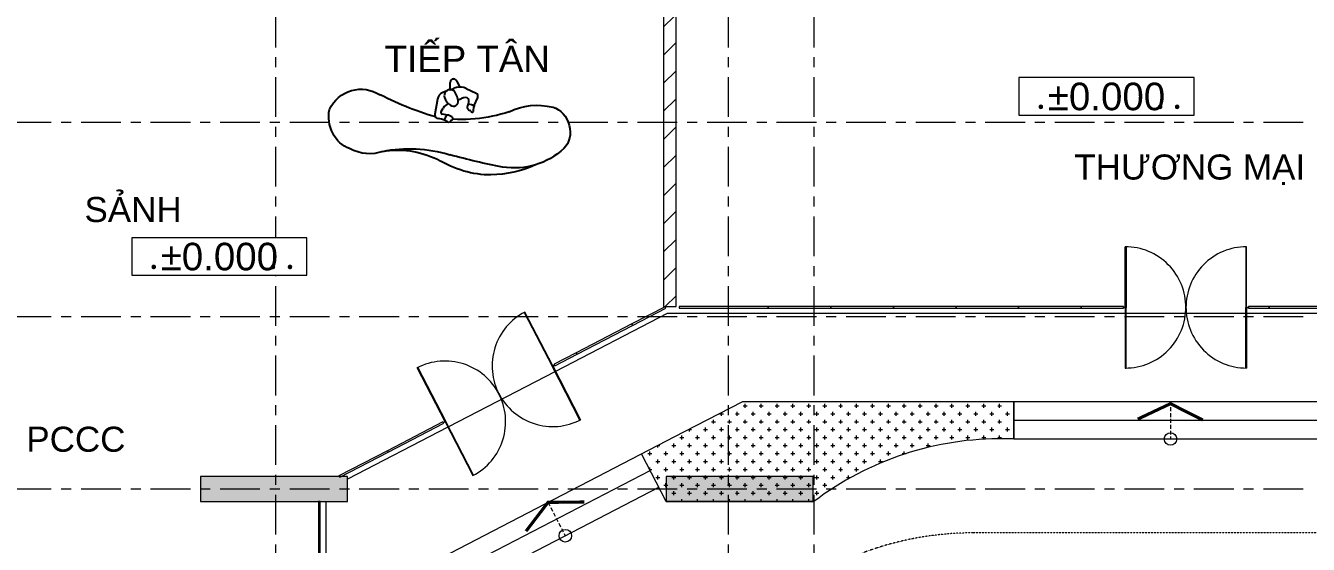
# Model space of a CAD drawing. Header units: millimetres. Extents: x -55734 to 162275, y -23881 to 125548.
# Drawn here: x 28407 to 48900, y 18217 to 26498 of the extents above; entities that cross this region are included whole.
import ezdxf
from ezdxf.enums import TextEntityAlignment as Align

# ---------------------------------------------------------------- set-up
doc = ezdxf.new("R2010")
doc.units = ezdxf.units.MM
doc.set_wipeout_variables(frame=1)
for name, pattern in [('20180330-Ascent Plaza-TP-Ban ve so bo$0$gf$0$Core - tb$0$HIDDEN', [0.375, 0.25, -0.125]), ('gf$0$Dash', [6, 3, -3]), ('Grid Line', [22.224999999999994, 12.7, -3.174999999999999, 3.174999999999999, -3.174999999999999])]:
    doc.linetypes.add(name, pattern=pattern)
for name, color, linetype, lineweight in [('20180330-Ascent Plaza-TP-Ban ve so bo$0$gf$0$Core - tb$0$A.Thin', 8, 'Continuous', 13), ('20180330-Ascent Plaza-TP-Ban ve so bo$0$gf$0$Core - tb$0$net bao', 254, 'Continuous', 13), ('@ color hatch', 7, 'Continuous', 13), ('CHU', 181, 'Continuous', 5), ('CUA', 31, 'Continuous', 9), ('gf$0$A-_DETA----_E', 8, 'Continuous', 9), ('gf$0$Core - tb$0$A.Thin', 8, 'Continuous', 13), ('HATCH-TUONG', 152, 'Continuous', 15), ('KI-HIEU-1', 151, 'Continuous', 9), ('KINH', 152, 'Continuous', 5), ('NET CAT', 3, 'Continuous', 5), ('NET THAY 2', 55, 'Continuous', 5), ('NET-CAT', 3, 'Continuous', 15), ('NET-THAY', 2, 'Continuous', 9), ('TEXT', 6, 'Continuous', 20), ('TRUC', 225, 'Continuous', 5)]:
    doc.layers.add(name, color=color, linetype=linetype, lineweight=lineweight)
doc.layers.add('A-FURN-LOSE', color=52, linetype='Continuous')
doc.styles.add('Arial', font='arial.ttf')
doc.styles.add('Arial_1', font='arial.ttf', dxfattribs={"height": 400})
doc.styles.add('Arial_2', font='arial.ttf', dxfattribs={"height": 800})
doc.styles.add('VnArial', font='arial.ttf')

# ---------------------------------------------------------------- blocks, each defined once
blk = doc.blocks.new('ALC1807-ASCENT PLAZA-KET CAU 1_rvt-1-MẶT BẰNG TẦNG 1')
at = {"layer": 'NET CAT'}
for points in [[(33550.52425046683, 18899.9365179646), (33550.52425046683, 19299.9365179646), (31200.52425046683, 19299.93651796461), (31200.52425046683, 18899.9365179646)], [(40990.52425046684, 18899.93651796458), (40990.52425046684, 19299.93651796458), (38640.52425046683, 19299.93651796458), (38640.52425046683, 18899.93651796458)]]:
    blk.add_hatch(color=7, dxfattribs=at).paths.add_polyline_path(points, flags=0)
at = {"layer": 'NET CAT', "color": 90, "lineweight": 13}
for p, q in [((33550.5242504668, 19299.93651796458), (31200.52425046679, 19299.93651796459)), ((31200.52425046679, 19299.93651796459), (31200.52425046679, 18899.93651796459)), ((33550.5242504668, 18899.93651796458), (33550.5242504668, 19299.93651796458)), ((40990.5242504668, 19299.93651796456), (38640.52425046679, 19299.93651796456)), ((38640.52425046679, 19299.93651796456), (38640.52425046679, 18899.93651796456)), ((40990.5242504668, 18899.93651796456), (40990.5242504668, 19299.93651796456)), ((31200.52425046679, 18899.93651796459), (33550.5242504668, 18899.93651796458)), ((38640.52425046679, 18899.93651796456), (40990.5242504668, 18899.93651796456))]:
    blk.add_line(p, q, dxfattribs=at)
at = {"layer": 'NET-THAY', "color": 50}
for p, q in [((38656.15544360509, 21899.93651796376), (36874.31909641375, 20977.07953390988)), ((40700.52425046755, 21899.93651796376), (38656.15544360509, 21899.93651796376)), ((41000.52425046755, 21899.93651796376), (40700.52425046755, 21899.93651796376)), ((45975.44484736848, 21899.93651796375), (41000.52425046755, 21899.93651796376)), ((47901.4448473685, 21899.93651796374), (45987.4448473685, 21899.93651796375)), ((51236.68400167184, 21899.93651796373), (47913.4448473685, 21899.93651796374)), ((36863.66345729813, 20971.56071564529), (35164.08901835681, 20091.30920244163)), ((35153.43337924119, 20085.79038417703), (33550.5242504668, 19255.60421886232)), ((33200.52425046679, 18899.93651796364), (33200.52425046678, 11699.93651796364))]:
    blk.add_line(p, q, dxfattribs=at)
blk = doc.blocks.new('A$C56D52FB6')
at = {"layer": 'gf$0$A-_DETA----_E', "color": 190, "linetype": 'gf$0$Dash'}
blk.add_line((-46037.6985361136, -3008.354159641374, -3.268364516151973e-06), (-52429.7600907488, -3008.354159641374, -3.268364516151973e-06), dxfattribs=at)
blk.add_arc((-52429.7600907488, -8008.354159641374, 5.350704310008874e-06), 5000, 90, 152.4538818575923, dxfattribs=at)
blk = doc.blocks.new('checkin group counter')
at = {"layer": 'A-FURN-LOSE'}
for centre, major_axis, ratio, start_param, end_param in [((2897.184915731457, -537.303385094332), (413.7201877501926, 2903.145323434745), 0.8000000000000025, 0.2426757180098666, 0.7452621579792611), ((2914.227892921572, -1549.493344172333), (557.4272971876168, 3911.562691163921), 0.7999999999999945, -0.09009215043538177, 0.2309129174949605), ((3425.376530743928, -123.9133935436548), (345.8992861570891, 2427.234456329436), 0.8000000000000003, -0.3606181537442614, 0.3815504867076964), ((6500.746219019682, -15802.90711447575), (2667.556666715965, 18718.70141047801), 0.7999999999999545, 0.4069397779642288, 0.4824177195028767), ((4224.942403856297, 1591.416595854316), (72.64077840202319, 509.7327671033877), 0.8000000000000034, 3.620447102533543, 5.929876301267878), ((628.1217045196063, 4210.506332236881), (391.3646111250757, 2746.27241838097), 0.7999999999999935, 3.242222262582977, 3.781555129399517), ((788.654076609193, 5818.579860013153), (619.3095941403504, 4345.801353723053), 0.7999999999999762, 3.224519445621649, 3.642997481240275), ((239.2419756202144, 203.0508384896239), (178.239239502973, 1250.735231049031), 0.8000000000000257, -0.04211358215710126, 0.6867407643806978), ((-73.92873982161109, 657.8596255733282), (93.2628868910652, 654.4416297405035), 0.7999999999999965, 0.5283592253827241, 2.199412910658139), ((3903.659388569504, -7033.951956852907), (1208.762975166651, 8482.096553175492), 0.8000000000000064, 0.4827362045950512, 0.6737041973598599), ((2598.595367619931, -4115.190634642786), (736.6006864255367, 5168.853010687729), 0.8000000000000125, -0.009180300564257005, 0.3616812078995761), ((3876.40498546981, 3099.178789765472), (298.7819860066974, 2096.604301856471), 0.7999999999999834, 3.017997710833509, 3.598571974340749), ((103.8722400959996, 894.8240372504952), (127.1001439646283, 891.8834504192956), 0.9118827905344671, 2.374201800481039, 3.963256111767157)]:
    blk.add_ellipse(centre, major_axis=major_axis, ratio=ratio, start_param=start_param, end_param=end_param, dxfattribs=at)
blk = doc.blocks.new('X-Ground floor$0$I-FU1200$0$people11')
at = {"linetype": 'ByBlock'}
for p, q in [((-615.8276514419194, 527.0303159388714), (-609.6700494353208, 550.8637825081823)), ((-613.6915872703321, 502.5073199255858), (-615.8276514419194, 527.0303159388714)), ((-603.5059236142042, 480.096792009077), (-613.6915872703321, 502.5073199255858)), ((-609.6700494353208, 550.8637825081823), (-595.9223488598582, 571.2845077274542)), ((-595.9223488598582, 571.2845077274542), (-576.1553619924453, 585.9592195196601)), ((-521.4420529973213, 620.1884149369725), (-576.1564106930091, 585.9586650100246)), ((-473.7626966365133, 663.682583672402), (-521.4420529973213, 620.1884149369725)), ((-485.0436419965627, 510.8964450345084), (-481.0979876732672, 526.6832125970977)), ((-481.0547965506921, 495.1204825628956), (-485.0436419965627, 510.8964450345084)), ((-481.0979876732672, 526.6832125970977), (-470.1556162955603, 538.7286679770041)), ((-437.8470433475377, 619.2542150462104), (-480.8583614853633, 656.1501404184673)), ((-434.6675046695236, 715.027990237606), (-473.7626966365133, 663.682583672402)), ((-374.5256799370763, 602.3575096095446), (-470.150353733181, 538.7288967845088)), ((-387.1273927773946, 593.974431665265), (-437.8470433475377, 619.2542150462104)), ((-434.6680334405464, 715.031366273819), (-418.3876979581764, 730.668125272583)), ((-418.3876979581764, 730.668125272583), (-396.6620651160556, 736.8027514931746)), ((-396.6620651160556, 736.8027514931746), (-374.6054713100239, 731.9911193544685)), ((-374.6054713100239, 731.9911193544685), (-357.4101630117584, 717.3659141755779)), ((-363.493456410295, 610.9332236835908), (-374.5272316623814, 602.3596789182338)), ((-353.8340534958334, 621.0295143428957), (-363.493456410295, 610.9332236835908)), ((-357.4127202239979, 717.3641451323347), (-339.7219114468389, 720.5680908556387)), ((-316.904868914331, 665.7843865070026), (-353.8323937291789, 621.0308382053918)), ((-339.7219114468389, 720.5680908556387), (-322.9144760062845, 714.1860332061187)), ((-322.9144760062845, 714.1860332061187), (-311.8109304688769, 700.0484010280343)), ((-309.5958668801832, 682.209988425253), (-316.9045844661086, 665.7870050525526)), ((-311.8109304688769, 700.0484010280343), (-309.5958668801832, 682.209988425253)), ((26.54773159653269, 652.1323476717807), (34.82076971048809, 673.9830838481139)), ((27.05185776775033, 628.7738280875492), (26.54773159653269, 652.1323476717807)), ((36.25992880900594, 607.3001225056069), (27.05185776775033, 628.7738280875492)), ((34.82076971048809, 673.9830838481139), (50.66939391979395, 691.1524300574674)), ((52.83456210685108, 590.8300774642557), (36.25992880900594, 607.3001225056069)), ((59.73905509475298, 701.7853200765967), (50.67175239462085, 691.1516347496945)), ((52.8361138426626, 590.8332165203174), (82.36483554724691, 565.2587680269207)), ((63.11266421848995, 715.3457043634553), (59.73905509475298, 701.7853200765967)), ((63.11369946548803, 715.3476073992497), (67.21181045757112, 729.8248398103751)), ((67.21181045757112, 729.8248398103751), (78.02821133398538, 740.2855861954449)), ((78.02821133398538, 740.2855861954449), (92.63636200613837, 743.8995341426344)), ((124.481483400763, 604.8528164684831), (79.87888808578282, 567.9536599307612)), ((82.36483554724691, 565.2587680269207), (104.7594175185586, 533.253441345878)), ((92.63636200613837, 743.8995341426344), (107.0838073968116, 739.6888756300032)), ((104.7594175185586, 533.253441345878), (118.6659989885302, 496.7521132352122)), ((107.0838073968116, 739.6888756300032), (117.4615736619235, 728.7928677059244)), ((117.4607358388675, 728.7914318137628), (153.9581304304666, 661.6535581941425)), ((164.1967610342035, 646.9655330635142), (124.481483400763, 604.8528164684831)), ((160.9621279492203, 650.8993806805229), (153.9593730000852, 661.6532202494855)), ((169.5752985292856, 641.3858923381194), (160.9621279492203, 650.8993806805229)), ((169.5723972655032, 641.3860474734684), (296.6323526873384, 521.6480143961089)), ((296.6331399610863, 521.6484559491801), (310.6340384420109, 502.2243707960588)), ((310.6340384420109, 502.2243707960588), (316.4070870061623, 478.9879905921698)), ((-436.7540961647101, 234.4893363337324), (-603.5065505802122, 480.0972577696666)), ((-470.0794994930548, 483.1048743577849), (-481.0547965506921, 495.1204825628956)), ((-470.0787541091195, 483.1044797362702), (-401.8289885226477, 437.9623027331545)), ((-372.270865864768, 422.0946839522221), (-401.8300921378468, 437.9618902111542)), ((-340.3121707574683, 411.886276344565), (-372.270865864768, 422.0946839522221)), ((-276.8085021261286, 397.8545982557407), (-340.3119412255837, 411.8850483030255)), ((-303.7868090117772, 407.5996423520264), (-303.7868090117772, 407.5996423520264)), ((-295.9142240525034, 309.7460038139834), (-288.9996120306532, 357.724978421611)), ((-294.9611987483149, 261.2808346776001), (-295.9142240525034, 309.7460038139834)), ((-287.8450236541175, 231.3827935660083), (-294.9606820918925, 261.2784686400846)), ((-288.9996120306532, 357.724978421611), (-274.4001397862667, 403.9495083107031)), ((-274.4001397862667, 403.9495083107031), (-252.5017218495268, 447.1977193315688)), ((-252.5045570300499, 447.1937320355792), (-234.6121673532543, 468.6638236331055)), ((-234.6121673532543, 468.6638236331055), (-211.3371941699806, 484.1383696575067)), ((-211.3371941699806, 484.1383696575067), (-184.6140107746542, 492.3312870556547)), ((-184.6140107746542, 492.3312870556547), (-156.6635697713864, 492.5616658864601)), ((-156.6635697713864, 492.5616658864601), (-129.8088206312459, 484.8103594615823)), ((-129.8088206312459, 484.8103594615823), (-106.2816503324066, 469.7215756186342)), ((-106.2816503324066, 469.7215756186342), (-88.03739216620306, 448.5493368770985)), ((-88.03739216620306, 448.5493368770985), (-76.59231880437437, 423.0532591506781)), ((-76.59192017315218, 423.0540352305106), (-62.00070580971806, 341.4974846110563)), ((-72.96396945018932, 409.4225146950921), (-3.18806072697771, 414.3311528796621)), ((-63.94083336488256, 258.6668702245224), (-71.7303953800074, 228.9396934432443)), ((-62.00070580971806, 341.4974846110563), (-63.94170430888335, 258.6692772667157)), ((41.53242920626508, 420.672854585282), (-3.187398623929766, 414.3291609393491)), ((84.91196730088996, 433.2535370956757), (41.53242920626508, 420.672854585282)), ((106.4124804427192, 447.8387470280868), (84.91306657685345, 433.2559561381058)), ((118.6059218307855, 470.7752951014845), (106.4124804427192, 447.8387470280868)), ((118.6677738049693, 496.7504562059476), (118.6059218307855, 470.7752951014845)), ((161.31737271163, 271.3651354516915), (126.6060505791902, 237.1591004120128)), ((161.3155955515176, 271.3682927644695), (301.2555450255968, 434.475297909783)), ((313.1244004821274, 455.2715330372739), (301.2567331802929, 434.4760614185943)), ((316.4070870061623, 478.9879905921698), (313.1244004821274, 455.2715330372739)), ((-407.4671399135623, 201.442616152257), (-436.7586073881321, 234.4868566404912)), ((-370.7209163698644, 176.9515769917052), (-407.4671399135623, 201.442616152257)), ((-328.9459115581194, 162.6306303145539), (-370.7209163698644, 176.9515769917052)), ((-284.9000989301639, 159.4252407813328), (-328.9459115581194, 162.6306303145539)), ((-273.1416466609735, 204.3965171286836), (-287.8450236541175, 231.3827935660083)), ((-217.4691956972893, 163.2164194833022), (-284.8985613596669, 159.4257960592222)), ((-251.8784073565839, 182.2061455882504), (-273.1416466609735, 204.3965171286836)), ((-225.5417365996618, 166.3629220337607), (-251.8784073565839, 182.2061455882504)), ((-195.9727292284297, 157.974384975998), (-225.5417365996618, 166.3629220337607)), ((-165.238440238063, 157.6269446115766), (-195.9727292284297, 157.974384975998)), ((-135.4873849568321, 165.3448891532025), (-165.238440238063, 157.6269446115766)), ((-108.7993446455439, 180.5886869346432), (-135.4873849568321, 165.3448891532025)), ((-131.6661223694318, 166.9659289373667), (-72.42733043319458, 37.13653184138821)), ((-130.0389198992998, 167.7297239628097), (-52.67395742533699, 169.6947781261988)), ((-87.03997702959896, 202.2927029836283), (-108.7993446455439, 180.5886869346432)), ((-71.7303953800074, 228.9396934432443), (-87.03997702959896, 202.2927029836283)), ((-57.93224276736873, 16.66021120245568), (-72.42907039485726, 37.13625782518648)), ((-36.93366343483649, 2.928032632975373), (-57.93224276736873, 16.66021120245568)), ((-4.225767209638434, 174.9985112714057), (-52.67399192872836, 169.6939248710987)), ((-12.36075617280585, -2.145867132116109), (-36.93366343483649, 2.928032632975373)), ((12.36075617280585, 2.145867132116109), (-12.36075617280585, -2.145867132116109)), ((42.66287640947121, 188.2937694683205), (-4.225767209638434, 174.9985112714057)), ((33.78443363752012, 15.20492233394179), (12.36075617280585, 2.145867132116109)), ((48.9235892757788, 35.21072823004215), (33.78443363752012, 15.20492233394179)), ((86.68307891076984, 209.2085726700025), (42.66287640947121, 188.2937694683205)), ((55.66766487046698, 59.37426414905349), (48.9235892757788, 35.21072823004215)), ((67.47030290507973, 198.9680407844426), (55.66988693967141, 59.3734104220639)), ((126.6060505791902, 237.1591004120128), (86.68307891076984, 209.2085726700025))]:
    blk.add_line(p, q, dxfattribs=at)
blk = doc.blocks.new('X-Ground floor$0$I-FU1200$0$A$C05233D08')
blk.add_wipeout([(206.9262689697789, -409.7807263681498), (213.46508148997964, -461.96875299540625), (201.54204078796465, -507.4525660117397), (142.19424287410948, -535.4626235260257), (33.80390015931334, -554.2118178406417), (-10.519881531843566, -561.8808030401196), (-34.72745498266886, -570.1675790481677), (-68.46860665958957, -588.0958571318843), (-109.54329073179542, -607.7065654489379), (-131.24934429053974, -604.927770906761), (-144.6881421929429, -579.1615213204968), (-137.78392189983424, -558.2384843883956), (-139.0197809259771, -526.2489956121171), (-143.28327344776335, -525.284314567496), (-138.31408831410226, -503.3228674262973), (-129.08183829818154, -482.3270835976873), (-112.6638023005653, -466.31109499273225), (-79.98961538822186, -455.30891954564504), (-41.25163579571381, -450.27182032777273), (33.96453268855112, -402.3161603175322), (43.590287116428954, -365.61037937299625), (-29.330329791591794, -277.19288968828914), (-77.85646382028062, -242.95500866884322), (-132.4242122830401, -262.7119215007551), (-173.8201493614033, -266.1110094034084), (-234.0669058051426, -243.93845465272898), (-252.31865481528803, -194.82002266201016), (-249.79662750235002, -118.89483535229738), (-309.14711671236, -89.14712732589032), (-374.84093694524927, -76.95228117315492), (-456.66833064831735, -76.94588577499599), (-484.4832897209053, -91.86782100957134), (-488.6628539401863, -115.25301570303782), (-438.30392624314845, -242.3642070582282), (-432.76492771098856, -284.96641081319103), (-432.67913648550166, -331.54797734512977), (-438.2092568532971, -356.0985330334115), (-478.9685560786238, -346.91732207897076), (-491.9540005230883, -334.48724669963485), (-535.4148535077038, -329.04071942746305), (-559.373915104261, -225.51803514402854), (-569.9993697197497, -183.34529399591338), (-606.0818610250935, -92.62811044266346), (-610.4751127013806, -56.4389301903866), (-566.288785552475, -0.8195985004276736), (-428.99621557715, 55.59794592493927), (-291.7029320127767, 112.01554247548847), (-226.96398249542108, 123.49360174717731), (-142.89017763746233, 101.6495543285273), (-77.96066717831127, 52.2983517651046), (-22.846854361363512, 26.31211607266232), (0, -1.4551915228366852e-11), (60.519339425278304, 37.79730493855823), (121.03867885057116, 75.5946098771492), (201.93389459843456, 66.60549089987398), (222.5153551635085, 22.764959424861445), (182.01482807224966, -75.09554583003046), (148.42532221553847, -136.56279529706808), (167.73619206729927, -178.37329470082477), (186.75018570080283, -248.72257715479282)])
at = {"xscale": -1, "rotation": 146.51316780116}
blk.add_blockref('X-Ground floor$0$I-FU1200$0$people11', (201.933922792472, 66.60549133251334), dxfattribs=at)
blk = doc.blocks.new('System Panel - Glazed-394770-MẶT BẰNG TẦNG 1')
at = {"layer": 'KINH', "lineweight": 9}
for p, q in [((500.0000001523973, 12.69999999999711), (-500.0000001523973, 12.69999999999711)), ((-500.0000001523973, 12.69999999999711), (-500.0000001523973, -12.69999999999711)), ((500.0000001523973, -12.69999999999711), (500.0000001523973, 12.69999999999711)), ((-500.0000001523973, -12.69999999999711), (500.0000001523973, -12.69999999999711))]:
    blk.add_line(p, q, dxfattribs=at)
blk = doc.blocks.new('System Panel - Glazed-773112-MẶT BẰNG TẦNG 1')
at = {"layer": 'KINH', "lineweight": 9}
for p, q in [((163.7032769530038, 12.70000000000144), (-163.7032769530038, 12.70000000000144)), ((-163.7032769530038, 12.70000000000144), (-163.7032769530038, -12.70000000000144)), ((163.7032769530038, -12.70000000000144), (163.7032769530038, 12.70000000000144)), ((-163.7032769530038, -12.70000000000144), (163.7032769530038, -12.70000000000144))]:
    blk.add_line(p, q, dxfattribs=at)
blk = doc.blocks.new('CUA KINH BAN LE SAN MO 2 HUONG - Type 1-773081-MẶT BẰNG TẦNG 1')
at = {"layer": 'CUA'}
for p, q in [((-969.0000000000005, 968.5000000000075), (-957.0000000000005, 968.5000000000074)), ((-969.0000000000019, 7.688991110477162e-12), (-969.0000000000003, 968.5000000000076)), ((-957.0000000000005, 968.5000000000075), (-957.0000000000022, 7.715428296251049e-12)), ((957.0000000000008, 968.500000000006), (957.0000000000022, 6.226485993465758e-12)), ((969.0000000000008, 968.500000000006), (957.0000000000008, 968.5000000000059)), ((969.0000000000019, 6.213796144294293e-12), (969.0000000000006, 968.5000000000061)), ((-957.000000000002, 8.119388494876034e-12), (-969.0000000000019, 8.087018473244437e-12)), ((-969.0000000000019, 8.086606384516415e-12), (-969.0000000000006, -968.4999999999918)), ((-957.000000000002, 7.65409402525563e-12), (-969.0000000000019, 7.689403199205182e-12)), ((-957.0000000000008, -968.4999999999917), (-957.0000000000022, 8.121503469737945e-12)), ((957.000000000002, 6.646308503555076e-12), (969.0000000000019, 6.610999329605526e-12)), ((957.0000000000005, -968.4999999999932), (957.0000000000022, 6.632561166952656e-12)), ((957.000000000002, 6.181014033934673e-12), (969.0000000000019, 6.213384055566272e-12)), ((969.0000000000019, 6.611411418333546e-12), (969.0000000000003, -968.4999999999933)), ((-969.0000000000008, -968.4999999999918), (-957.0000000000008, -968.4999999999917)), ((969.0000000000005, -968.4999999999933), (957.0000000000005, -968.4999999999932))]:
    blk.add_line(p, q, dxfattribs=at)
at = {"layer": 'CUA', "lineweight": 5}
for p, q in [((-970.0000000000009, 0.4999999999995919), (-1000.000000000003, 0.4999999999995954)), ((-1000.000000000003, 0.4999999999995954), (-1000.000000000001, -0.4999999999977069)), ((-970.0000000000009, -0.4999999999977106), (-970.0000000000009, 0.4999999999995918)), ((999.9999999999995, 0.4999999999993506), (970.0000000000003, 0.4999999999993542)), ((970.0000000000003, 0.4999999999993542), (970.0000000000003, -0.4999999999979481)), ((999.9999999999968, -0.4999999999979518), (999.9999999999995, 0.4999999999993506)), ((-1000.000000000001, -0.4999999999977068), (-970.0000000000009, -0.4999999999977106)), ((970.0000000000003, -0.4999999999979481), (999.9999999999968, -0.4999999999979518))]:
    blk.add_line(p, q, dxfattribs=at)
for centre, start, end in [((-968.9999999999952, 7.824349501639461e-12), 359.4999999999998, 90.00000000000034), ((968.9999999999952, 6.349154535456591e-12), 89.99999999999966, 180.4999999999995), ((-968.9999999999952, 7.951247993354116e-12), 269.9999999999993, 0.4999999999998163), ((968.9999999999952, 6.476053027171247e-12), 179.5000000000002, 270)]:
    blk.add_arc(centre, 968.4999999999995, start, end, dxfattribs=at)
blk = doc.blocks.new('System Panel - Glazed-537334-MẶT BẰNG TẦNG 1')
at = {"layer": 'KINH', "lineweight": 9}
for p, q in [((336.2967230469951, 12.70000000000144), (-336.2967230470038, 12.70000000000144)), ((-336.2967230470038, 12.70000000000144), (-336.2967230470038, -12.70000000000144)), ((336.2967230469951, -12.70000000000144), (336.2967230469951, 12.70000000000144)), ((-336.2967230470038, -12.70000000000144), (336.2967230469951, -12.70000000000144))]:
    blk.add_line(p, q, dxfattribs=at)
blk = doc.blocks.new('System Panel - Glazed-537335-MẶT BẰNG TẦNG 1')
at = {"layer": 'KINH', "lineweight": 9}
for p, q in [((710.6635754034673, 12.70000000000144), (-710.6635754034761, 12.70000000000144)), ((-710.6635754034761, 12.70000000000144), (-710.6635754034761, -12.70000000000144)), ((710.6635754034673, -12.70000000000144), (710.6635754034673, 12.70000000000144)), ((-710.6635754034761, -12.70000000000144), (710.6635754034673, -12.70000000000144))]:
    blk.add_line(p, q, dxfattribs=at)
blk = doc.blocks.new('System Panel - Glazed-617800-MẶT BẰNG TẦNG 1')
at = {"layer": 'KINH', "lineweight": 9}
for p, q in [((300.0277732795416, 12.70000000000144), (-300.0277732795329, 12.70000000000144)), ((-300.0277732795329, 12.70000000000144), (-300.0277732795329, -12.69999999999928)), ((300.0277732795503, -12.70000000000361), (300.0277732795416, 12.70000000000144)), ((-300.0277732795329, -12.69999999999928), (300.0277732795503, -12.70000000000361))]:
    blk.add_line(p, q, dxfattribs=at)
blk = doc.blocks.new('System Panel - Glazed-773080-MẶT BẰNG TẦNG 1')
at = {"layer": 'KINH', "lineweight": 9}
for p, q in [((199.9722268728557, 12.70000000000144), (-199.9722268728644, 12.69999999999928)), ((-199.9722268728644, 12.69999999999928), (-199.9722268728644, -12.70000000000361)), ((199.9722268728557, -12.70000000000144), (199.9722268728557, 12.70000000000144)), ((-199.9722268728644, -12.70000000000361), (199.9722268728557, -12.70000000000144))]:
    blk.add_line(p, q, dxfattribs=at)
blk = doc.blocks.new('System Panel - Glazed-617907-MẶT BẰNG TẦNG 1')
at = {"layer": 'KINH', "lineweight": 9}
for p, q in [((435.4110286740803, 12.70000000000144), (-435.4110286740759, 12.69999999999711)), ((-435.4110286740759, 12.69999999999711), (-435.4110286740759, -12.69999999999928)), ((435.4110286740803, -12.70000000000144), (435.4110286740803, 12.70000000000144)), ((-435.4110286740759, -12.69999999999928), (435.4110286740803, -12.70000000000144))]:
    blk.add_line(p, q, dxfattribs=at)
blk = doc.blocks.new('*U174')
at = {"color": 7, "ltscale": 30, "true_color": 0xffffff, "insert": (520, 350), "char_height": 200, "attachment_point": 5, "bg_fill": 3, "box_fill_scale": 1.25, "bg_fill_color": 256, "bg_fill_true_color": 13158600, "bg_fill_transparency": 0}
blk.add_mtext('\\A1;.      ..', dxfattribs=at)
blk.add_lwpolyline([(-200, 200), (1200, 200), (1200, 500), (-200, 500)], close=True)
at = {"color": 7, "style": 'Arial'}
blk.add_attdef('±0.000', text='', height=220, dxfattribs=at).set_placement((500, 349.9999999999127), align=Align.MIDDLE)

msp = doc.modelspace()

# ---------------------------------------------------------------- hatches: boundary and pattern name
at = {"layer": '@ color hatch'}
h = msp.add_hatch(dxfattribs=at)
h.set_pattern_fill('CROSS', color=139, scale=20)
h.set_pattern_definition([(0, (59684.58635807107, -40530.73182497655), (127, 127), [63.5, -190.5]), (90, (59716.33635807107, -40562.48182497655), (-127, 127), [63.5, -190.5])])
h.paths.add_polyline_path([(44050.73576878545, 19901.93554219964), (44197.28229495859, 19899.84748990395), (44197.28229493269, 20499.84748990477), (39866.82039985619, 20499.8474897178), (38924.62913130374, 20011.86339742519), (38246.52782970595, 19660.65801144126), (38640.52501879129, 18899.93503449686), (41000.52425046753, 18899.93503449686, -0.1673585007706087)])
at = {"layer": 'HATCH-TUONG', "lineweight": 5}
h = msp.add_hatch(dxfattribs=at)
h.set_pattern_fill('FP_3', color=256, style=0, pattern_type=2)
h.set_pattern_definition([(45, (0, 0), (-224.5064030267289, 224.5064030267289), [])])
h.paths.add_polyline_path([(38800.52425046699, 22012.63651796375), (38800.524250467, 26649.93651796539), (38600.52425046701, 26649.93651796539), (38600.52425046699, 22012.63651796375)], flags=0)

# ---------------------------------------------------------------- linework, layer by layer
at = {"layer": '20180330-Ascent Plaza-TP-Ban ve so bo$0$gf$0$Core - tb$0$A.Thin', "linetype": '20180330-Ascent Plaza-TP-Ban ve so bo$0$gf$0$Core - tb$0$HIDDEN', "ltscale": 250, "elevation": -4.337582589743425e-06}
msp.add_lwpolyline([(46697.28229495847, 20499.84748990395), (46697.28229495859, 19899.84748990395)], dxfattribs=at)
at = {"layer": '20180330-Ascent Plaza-TP-Ban ve so bo$0$gf$0$Core - tb$0$A.Thin', "ltscale": 0.5, "const_width": 49.99999999999999, "elevation": -5.119955778521475e-06}
msp.add_lwpolyline([(46173.66717459889, 20215.74608799504), (46697.28229495859, 20462.65499053038), (47213.46627543377, 20201.52432616338)], dxfattribs=at)
at = {"layer": '20180330-Ascent Plaza-TP-Ban ve so bo$0$gf$0$Core - tb$0$A.Thin', "ltscale": 0.5, "const_width": 49.99999999999999}
msp.add_lwpolyline([(36401.46668839652, 18426.99536448488), (36752.86738814925, 18887.05443529393), (37331.31762924627, 18892.57205677874)], dxfattribs=at)
at = {"layer": '20180330-Ascent Plaza-TP-Ban ve so bo$0$gf$0$Core - tb$0$A.Thin', "linetype": '20180330-Ascent Plaza-TP-Ban ve so bo$0$gf$0$Core - tb$0$HIDDEN', "ltscale": 250}
msp.add_lwpolyline([(36752.86738814913, 18887.05443529404), (37028.80830137873, 18354.27247951288)], dxfattribs=at)
at = {"layer": '20180330-Ascent Plaza-TP-Ban ve so bo$0$gf$0$Core - tb$0$net bao', "ltscale": 0.5}
for centre, radius in [((46697.28229495847, 19899.84748990395, -3.268364516152041e-06), 100), ((37028.80830137873, 18354.27247951288, 1.069218073591384e-06), 99.99999999999999)]:
    msp.add_circle(centre, radius, dxfattribs=at)
at = {"layer": 'gf$0$Core - tb$0$A.Thin', "ltscale": 0.5, "const_width": 49.99999999999999, "elevation": -5.119955778521475e-06}
msp.add_lwpolyline([(46173.66717459901, 20215.74608799504), (46697.28229495865, 20462.65499053038), (47213.46627543383, 20201.52432616338)], dxfattribs=at)
at = {"layer": 'NET THAY 2', "ltscale": 0.5}
for p, q in [((38924.62913130374, 20011.86339742519), (39866.82039985619, 20499.8474897178)), ((39866.82039985619, 20499.8474897178), (44197.28229493269, 20499.84748990477)), ((44197.28229493269, 20499.84748990488, -3.268364516151973e-06), (49197.282294909, 20499.84749012072, -4.337582589743425e-06)), ((44197.28229493269, 20499.84748990477), (44197.28229495865, 19899.84748990395)), ((44197.28229495865, 19899.84748990395), (44050.73576878639, 19901.93554219962)), ((38640.52501879129, 18899.93503449686), (38246.52782970597, 19660.65801144122)), ((41000.52425046753, 18899.93503449686), (38640.52501879129, 18899.93503449686))]:
    msp.add_line(p, q, dxfattribs=at)
at = {"layer": 'NET THAY 2'}
for p, q in [((44197.28229495847, 20199.84748990255, -3.268364516151973e-06), (49197.28229495847, 20199.84748990395, -3.268364516151973e-06)), ((44197.28229495859, 19899.84748990395, -3.268364516151973e-06), (49197.28229495847, 19899.84748990395, -3.268364516151973e-06))]:
    msp.add_line(p, q, dxfattribs=at)
at = {"layer": 'NET THAY 2', "ltscale": 0.5, "elevation": -3.268364516151973e-06}
for points in [[(44197.28229495859, 19899.84748990395), (44197.28229493251, 20499.84748990488)], [(44197.28229495859, 19899.84748990395), (44197.28229493269, 20499.84748990488)]]:
    msp.add_lwpolyline(points, dxfattribs=at)
at = {"layer": 'NET THAY 2'}
for points in [[(34501.29304789867, 17720.90856095979), (38924.62913130374, 20011.86339742519)], [(34501.29304789867, 17383.05928125562), (38384.49828632094, 19394.2670335508)], [(34501.29304789867, 17045.21000155135), (38522.46874293596, 19127.8760556603)]]:
    msp.add_lwpolyline(points, dxfattribs=at)
at = {"layer": 'NET THAY 2', "ltscale": 0.5}
msp.add_arc((43980.4942732915, 14972.15137007055), 4930.284560901499, 89.18368253425356, 127.1872254183933, dxfattribs=at)
at = {"layer": 'NET-CAT'}
for p, q in [((38600.52425046697, 26649.93651796537), (38600.52425046695, 22012.63651796373)), ((38800.52425046695, 22012.63651796373), (38800.52425046696, 26649.93651796537)), ((38600.52425046695, 22012.63651796373), (38800.52425046695, 22012.63651796373))]:
    msp.add_line(p, q, dxfattribs=at)
at = {"layer": 'TRUC', "linetype": 'Grid Line', "ltscale": 50}
for p, q in [((39630.52425046701, 50122.6262165808), (39630.52425046694, -10105.52243189255)), ((41000.5242504676, 50122.62621658079), (41000.52425046753, -7437.947550931092)), ((48819.12251325856, 24949.93651796504), (-20104.99804221197, 24949.93651796526)), ((48819.12251325856, 21849.93651796374), (-17790.37242925583, 21849.93651796395)), ((48819.12251325855, 19099.93651796454), (-17790.37242925584, 19099.93651796476))]:
    msp.add_line(p, q, dxfattribs=at)

# ---------------------------------------------------------------- block references
at = {"lineweight": 5}
msp.add_blockref('ALC1807-ASCENT PLAZA-KET CAU 1_rvt-1-MẶT BẰNG TẦNG 1', (0, 0), dxfattribs=at)
at = {"color": 50, "lineweight": 9}
for name, p, rotation in [('CUA KINH BAN LE SAN MO 2 HUONG - Type 1-773081-MẶT BẰNG TẦNG 1', (46944.4448473685, 21999.93651796372), 180), ('CUA KINH BAN LE SAN MO 2 HUONG - Type 1-773081-MẶT BẰNG TẦNG 1', (35967.88608562248, 20620.23195167362), 207.3807530836452), ('System Panel - Glazed-617800-MẶT BẰNG TẦNG 1', (38365.38022507054, 21861.9532883752), 207.3807530836452), ('System Panel - Glazed-537335-MẶT BẰNG TẦNG 1', (39561.18782587103, 21999.93651796372), 180), ('System Panel - Glazed-394770-MẶT BẰNG TẦNG 1', (40771.8514012745, 21999.93651796372), 180), ('System Panel - Glazed-394770-MẶT BẰNG TẦNG 1', (41771.8514012745, 21999.93651796372), 180), ('System Panel - Glazed-394770-MẶT BẰNG TẦNG 1', (42771.8514012745, 21999.93651796372), 180), ('System Panel - Glazed-394770-MẶT BẰNG TẦNG 1', (43771.85140127451, 21999.93651796372), 180), ('System Panel - Glazed-394770-MẶT BẰNG TẦNG 1', (44771.8514012745, 21999.93651796372), 180), ('System Panel - Glazed-537334-MẶT BẰNG TẦNG 1', (45608.14812432149, 21999.93651796372), 180), ('System Panel - Glazed-773112-MẶT BẰNG TẦNG 1', (48108.1481243215, 21999.93651796372), 180), ('System Panel - Glazed-394770-MẶT BẰNG TẦNG 1', (48771.8514012745, 21999.93651796372), 180), ('System Panel - Glazed-394770-MẶT BẰNG TẦNG 1', (37654.97962219226, 21494.01929776169), 207.3807530836452), ('System Panel - Glazed-773080-MẶT BẰNG TẦNG 1', (37033.42533548277, 21172.10100523015), 207.3807530836452), ('System Panel - Glazed-394770-MẶT BẰNG TẦNG 1', (34635.93119617004, 19930.37966859867), 207.3807530836452), ('System Panel - Glazed-617907-MẶT BẰNG TẦNG 1', (33805.31433397659, 19500.18271276913), 207.3807530836452), ('System Panel - Glazed-394770-MẶT BẰNG TẦNG 1', (33100.5242504668, 18399.9985163806), 270)]:
    msp.add_blockref(name, p, dxfattribs=dict(at, rotation=rotation))

# ---------------------------------------------------------------- texts
at = {"layer": 'CHU', "color": 7, "insert": (28418.29985315599, 20095.27059786448), "char_height": 400, "width": 1644.28, "attachment_point": 1, "line_spacing_factor": 0.9364389825664474, "style": 'Arial_1'}
msp.add_mtext('\\pt2540,5080,7620,10160,12700,15240,17780,20320,22860,25400,27940,30480,33020,35560,38100,40640,43180,45720,48260,50800,53340,55880,58420,60960,63500,66040,68580,71120,73660,76200,78740,81280;PCCC', dxfattribs=at)

# ---------------------------------------------------------------- next in the draw order: texts
at = {"layer": 'CHU', "color": 7, "char_height": 400, "attachment_point": 1, "line_spacing_factor": 0.9364389825664474, "style": 'Arial_2', "bg_fill": 3, "box_fill_scale": 1.25, "bg_fill_color": 256, "bg_fill_true_color": 13158600, "bg_fill_transparency": 0}
for s, insert, width in [('{\\fArial|b0|i0|c163|p34;TH}ƯƠ{\\fArial|b0|i0|c238|p34;NG M\\fArial|b0|i0|c163|p34;ẠI}', (45161.25959902947, 24441.09995010217), 3884.182485543159), ('\\pt1270,2540,3810,5080,6350,7620,8890,10160,11430,12700,13970,15240,16510,17780,19050,20320,21590,22860,24130,25400,26670,27940,29210,30480,31750,33020,34290,35560,36830,38100,39370,40640;S{\\fArial|b0|i0|c163|p34;ẢNH}', (29347.22096119125, 23762.78902073747), 7896.18)]:
    msp.add_mtext(s, dxfattribs=dict(at, insert=insert, width=width))

# ---------------------------------------------------------------- next in the draw order: linework, layer by layer
at = {"layer": 'TRUC', "linetype": 'Grid Line', "ltscale": 50}
msp.add_line((32400.52425046684, 50122.62621658081), (32400.52425046678, -7437.947550931074), dxfattribs=at)

# ---------------------------------------------------------------- next in the draw order: block references
at = {"layer": 'A-FURN-LOSE', "xscale": -0.7199999999999999, "yscale": 0.72, "zscale": 0.72, "rotation": 189.594129891321}
msp.add_blockref('checkin group counter', (33612.54867718824, 25462.21193817935, -2.729222322412101e-06), dxfattribs=at)
at = {"layer": 'NET-THAY'}
msp.add_blockref('A$C56D52FB6', (95969.65169468791, 21408.20164954532), dxfattribs=at)

# ---------------------------------------------------------------- next in the draw order: block references
at = {"layer": 'A-FURN-LOSE', "xscale": 0.8188333333333329, "yscale": 0.8188333333333329, "zscale": 0.8188333333333329, "rotation": 57.50655350796116}
msp.add_blockref('X-Ground floor$0$I-FU1200$0$A$C05233D08', (35190.87280010468, 25475.74801557612, -2.729222322412101e-06), dxfattribs=at)
at = {"layer": 'KI-HIEU-1', "linetype": 'ByBlock', "xscale": 2, "yscale": 2, "zscale": 2}
for p in [(44675.38746999257, 24667.64920065581), (30502.11537231557, 22111.91551398131)]:
    msp.add_blockref('*U174', p, dxfattribs=at).add_auto_attribs({'±0.000': '%%P0.000'})

# ---------------------------------------------------------------- next in the draw order: texts
at = {"layer": 'TEXT', "style": 'VnArial'}
msp.add_text('TIẾP TÂN', height=420, dxfattribs=at).set_placement((34142.25383440069, 25758.17797220831, -2.703741060418641e-06))

doc.saveas('drawing.dxf')
